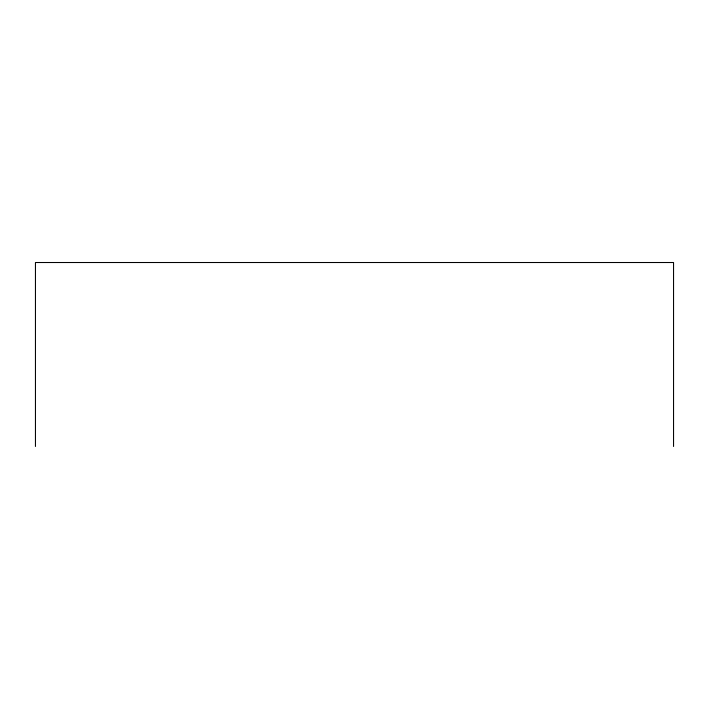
<?xml version="1.0" encoding="UTF-8"?>
<svg xmlns="http://www.w3.org/2000/svg" width="709" height="709" viewBox="0 0 709 709"><rect width="100%" height="100%" fill="white"/><g stroke="black" fill="none" stroke-linecap="round" stroke-linejoin="round"><path stroke-width="1.06" d="M673.55 446.484L673.55 262.516L35.45 262.516L35.45 446.484"/></g></svg>
